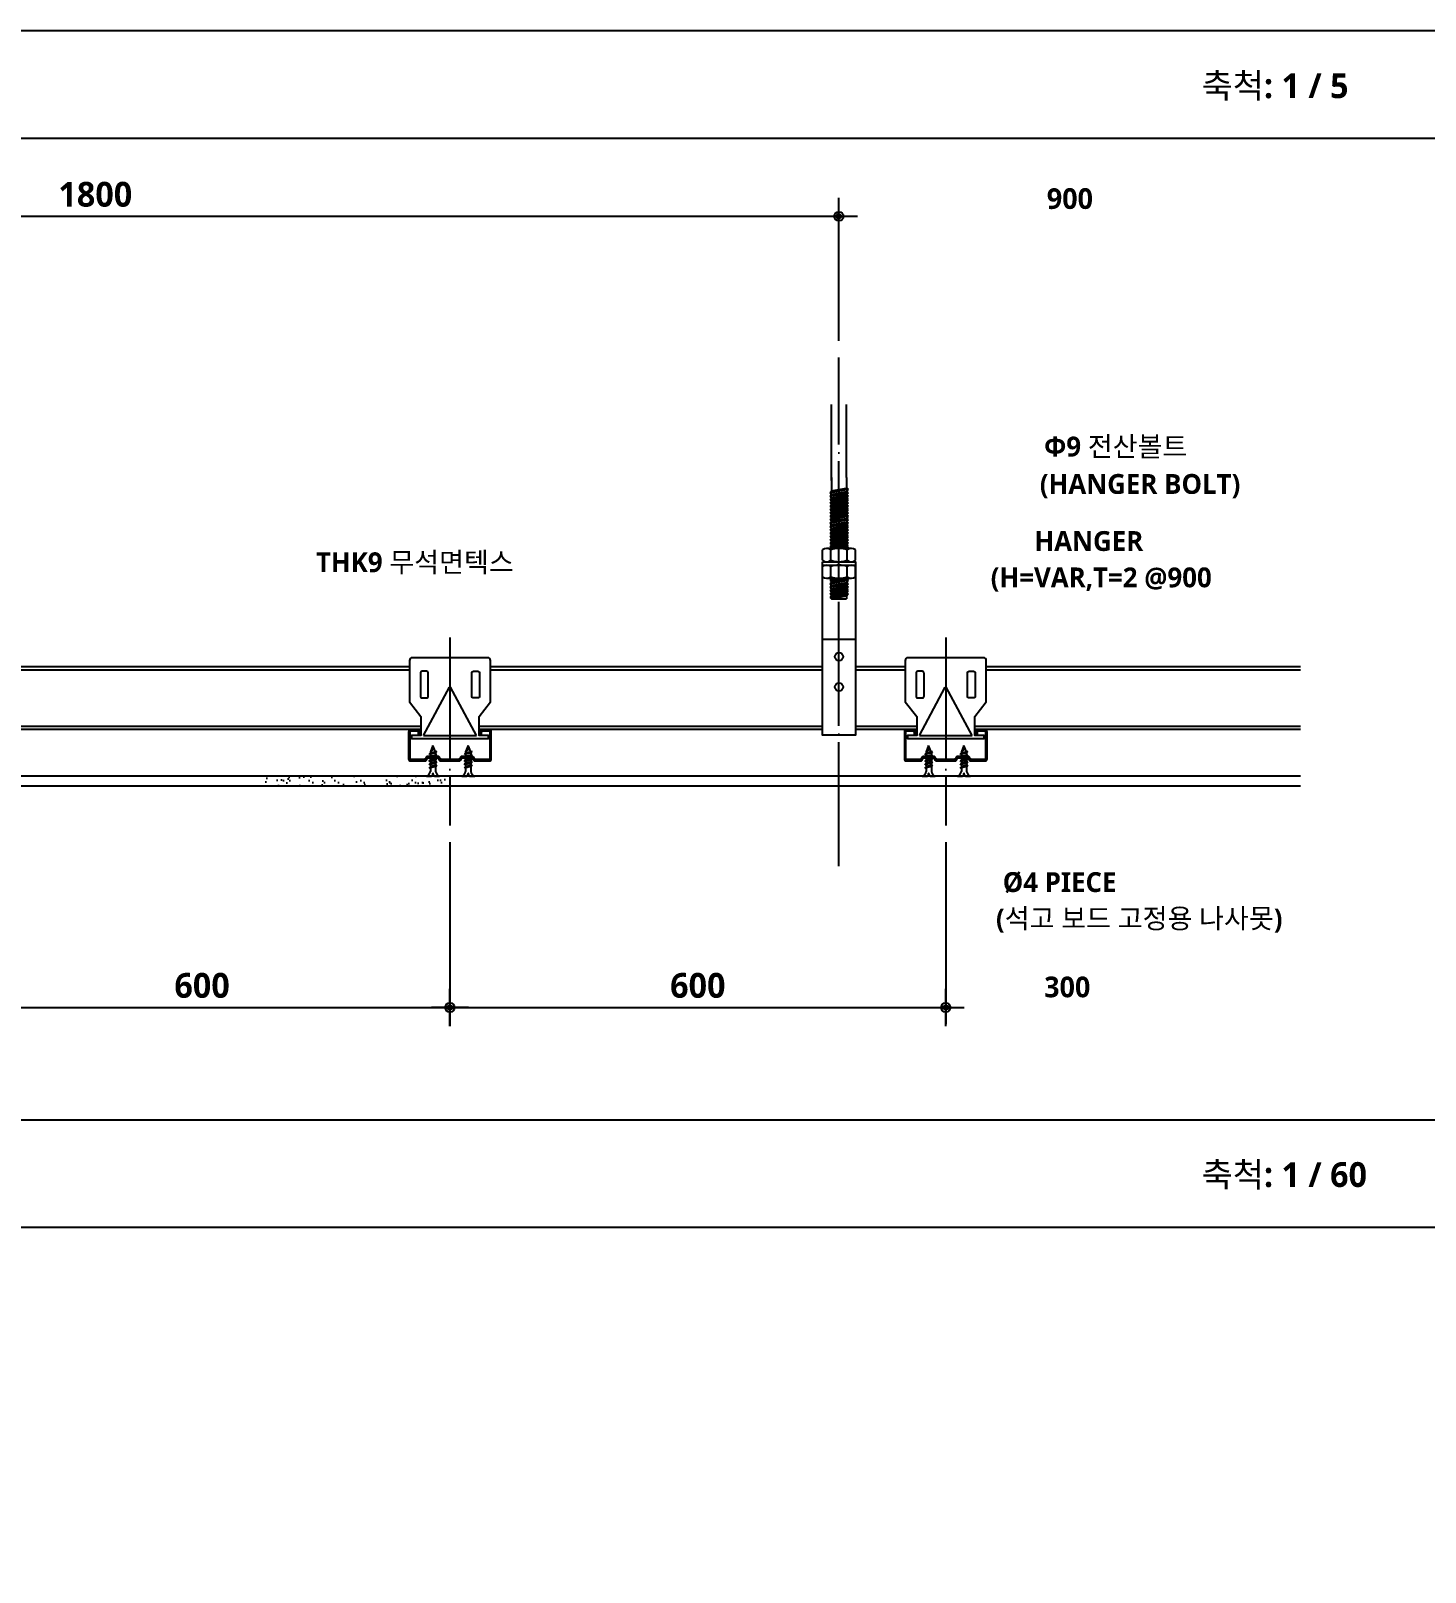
# Model space of a CAD drawing. Header units: millimetres. Extents: x 200 to 163856, y 0 to 163394.
# Drawn here: x 45714 to 47402, y 3875 to 5740 of the extents above; entities that cross this region are included whole.
import ezdxf
from ezdxf.enums import TextEntityAlignment as Align

# ---------------------------------------------------------------- set-up
doc = ezdxf.new("R2010")
doc.units = ezdxf.units.MM
doc.header["$LTSCALE"] = 10
doc.linetypes.add('CEN', pattern=[62, 60, -1, 0, -1])
doc.linetypes.add('DASHDOT2', pattern=[17, 15, -1, 0, -1])
doc.layers.get('DEFPOINTS').update_dxf_attribs({"color": 181})
for name, color, linetype in [('3', 3, 'Continuous'), ('A-ANNO-GRA1', 7, 'Continuous'), ('A-ANNO-TEXT1', 7, 'Continuous'), ('A-ST-AXIS-DIM', 7, 'Continuous'), ('CEN', 1, 'CEN'), ('DIM', 4, 'Continuous'), ('FIN', 6, 'Continuous'), ('HAT', 5, 'Continuous'), ('MT', 10, 'Continuous'), ('WA3', 7, 'Continuous')]:
    doc.layers.add(name, color=color, linetype=linetype)
doc.layers.add('계획선', color=7, linetype='Continuous', lineweight=9)
doc.styles.add('2020음성 1차', font='')
doc.styles.get('2020음성 1차').set_extended_font_data('NanumGothic', bold=True)
doc.dimstyles.new('NDIM10', dxfattribs={"dimscale": 10, "dimtxt": 3, "dimasz": 0.75, "dimexe": 2, "dimexo": 2, "dimgap": 1, "dimtad": 1, "dimdec": 1, "dimdsep": 46, "dimtxsty": '2020음성 1차', "dimblk": 'Z_DOT', "dimcen": 3, "dimdle": 3, "dimclrd": 256, "dimclre": 256, "dimclrt": 3, "dimadec": 0, "dimazin": 0, "dimtfac": 1, "dimtdec": 1, "dimtix": 1, "dimtmove": 2, "dimatfit": 3, "dimfxl": 1, "dimtolj": 1, "dimtzin": 0, "dimlwd": -1, "dimlwe": -1, "dimarcsym": 0})

# ---------------------------------------------------------------- blocks, each defined once
blk = doc.blocks.new('Z_DOT')
at = {"layer": 'DIM', "color": 0}
for p, q in [((0, -3), (0, 3)), ((-3, 0), (3, 0))]:
    blk.add_line(p, q, dxfattribs=at)
for radius in [0.75, 0.375]:
    blk.add_circle((0, 0), radius, dxfattribs=at)
blk = doc.blocks.new('*D6547')
at = {"layer": 'A-ST-AXIS-DIM'}
for p, q in [((46221.6, 4758.1), (46221.6, 4538)), ((46821.6, 4758.1), (46821.6, 4538)), ((46229.1, 4558), (46814.1, 4558))]:
    blk.add_line(p, q, dxfattribs=at)
at = {"layer": 'DEFPOINTS', "color": 0}
for p in [(46221.6, 4778.1), (46821.6, 4778.1), (46821.6, 4558)]:
    blk.add_point(p, dxfattribs=at)
at = {"layer": 'A-ST-AXIS-DIM', "linetype": 'ByBlock', "xscale": 7.5, "yscale": 7.5, "zscale": 7.5, "rotation": 180}
blk.add_blockref('Z_DOT', (46221.6, 4558), dxfattribs=at)
at = {"layer": 'A-ST-AXIS-DIM', "linetype": 'ByBlock', "xscale": 7.5, "yscale": 7.5, "zscale": 7.5}
blk.add_blockref('Z_DOT', (46821.6, 4558), dxfattribs=at)
at = {"layer": 'A-ST-AXIS-DIM', "color": 3, "insert": (46521.6, 4584.6), "char_height": 30, "attachment_point": 5, "style": '2020음성 1차'}
blk.add_mtext('\\A1;600', dxfattribs=at)
blk = doc.blocks.new('*D6548')
at = {"layer": 'A-ST-AXIS-DIM'}
for p, q in [((45621.6, 4758.1), (45621.6, 4538)), ((46221.6, 4758.1), (46221.6, 4538)), ((45629.1, 4558), (46214.1, 4558))]:
    blk.add_line(p, q, dxfattribs=at)
at = {"layer": 'DEFPOINTS', "color": 0}
for p in [(45621.6, 4778.1), (46221.6, 4778.1), (46221.6, 4558)]:
    blk.add_point(p, dxfattribs=at)
at = {"layer": 'A-ST-AXIS-DIM', "linetype": 'ByBlock', "xscale": 7.5, "yscale": 7.5, "zscale": 7.5, "rotation": 180}
blk.add_blockref('Z_DOT', (45621.6, 4558), dxfattribs=at)
at = {"layer": 'A-ST-AXIS-DIM', "linetype": 'ByBlock', "xscale": 7.5, "yscale": 7.5, "zscale": 7.5}
blk.add_blockref('Z_DOT', (46221.6, 4558), dxfattribs=at)
at = {"layer": 'A-ST-AXIS-DIM', "color": 3, "insert": (45921.6, 4584.6), "char_height": 30, "attachment_point": 5, "style": '2020음성 1차'}
blk.add_mtext('\\A1;600', dxfattribs=at)
blk = doc.blocks.new('*D6551')
at = {"layer": 'A-ST-AXIS-DIM'}
for p, q in [((44892.4, 5364.7), (44892.4, 5535.5)), ((46692.4, 5364.7), (46692.4, 5535.5)), ((44899.9, 5515.5), (46684.9, 5515.5))]:
    blk.add_line(p, q, dxfattribs=at)
at = {"layer": 'DEFPOINTS', "color": 0}
for p in [(46692.4, 5515.5), (44892.4, 5344.7), (46692.4, 5344.7)]:
    blk.add_point(p, dxfattribs=at)
at = {"layer": 'A-ST-AXIS-DIM', "linetype": 'ByBlock', "xscale": 7.5, "yscale": 7.5, "zscale": 7.5, "rotation": 180}
blk.add_blockref('Z_DOT', (44892.4, 5515.5), dxfattribs=at)
at = {"layer": 'A-ST-AXIS-DIM', "linetype": 'ByBlock', "xscale": 7.5, "yscale": 7.5, "zscale": 7.5}
blk.add_blockref('Z_DOT', (46692.4, 5515.5), dxfattribs=at)
at = {"layer": 'A-ST-AXIS-DIM', "color": 3, "insert": (45792.4, 5542), "char_height": 30, "attachment_point": 5, "style": '2020음성 1차'}
blk.add_mtext('\\A1;1800', dxfattribs=at)

msp = doc.modelspace()

# ---------------------------------------------------------------- hatches: boundary and pattern name
at = {"layer": 'HAT'}
h = msp.add_hatch(dxfattribs=at)
h.set_pattern_fill('AR-SAND', color=256, scale=10, style=0)
h.set_pattern_definition([(37.5, (42151.723, 440.93), (-0.629934, 19.268238), [0, -15.2, 0, -17, 0, -16.25]), (7.5, (42151.723, 440.93), (17.69777, 28.22146), [0, -8.2, 0, -13.7, 0, -5.25]), (327.5, (42139.423, 440.93), (31.14142, 0.05659), [0, -5, 0, -18, 0, -23.5]), (317.5, (42139.423, 440.93), (30.06127, 8.77676), [0, -2.5, 0, -11.8, 0, -13.5])])
edge = h.paths.add_edge_path()
edge.add_line((46221.62869, 4838.44157), (46207.91598, 4838.44157))
edge.add_arc((46211.04418, 4844.48407), 6.80422, 242.62936892, 251.65900049)
edge.add_line((46208.90308, 4838.0255), (46203.68197, 4838.0255))
edge.add_arc((46203.58299, 4840.31678), 2.29342, 248.72725964, 272.4735229, ccw=False)
edge.add_arc((46201.07395, 4828.38283), 9.93929, 80.28655278, 99.71344722)
edge.add_arc((46198.56492, 4840.31678), 2.29342, 267.5264771, 291.27274036, ccw=False)
edge.add_line((46198.46594, 4838.0255), (46193.24482, 4838.0255))
edge.add_arc((46191.10373, 4844.48407), 6.80422, 288.34099951, 297.37063109)
edge.add_line((46194.23193, 4838.44157), (45994.32066, 4838.44157))
edge.add_line((45994.32066, 4838.44157), (45994.32066, 4826.44157))
edge.add_line((45994.32066, 4826.44157), (46221.62869, 4826.44157))
edge.add_line((46221.62869, 4826.44157), (46221.62869, 4838.44157))

# ---------------------------------------------------------------- linework, layer by layer
at = {"layer": '3'}
for p, q in [((44254.30037, 4838.44157), (47251.14144, 4838.44157)), ((46221.62869, 4838.44157), (46221.62869, 4820.44157)), ((46821.62869, 4838.44157), (46821.62869, 4826.44157))]:
    msp.add_line(p, q, dxfattribs=at)
for points in [[(46221.62869, 4838.44157), (46221.62869, 4814.44157)], [(46821.62869, 4838.44157), (46821.62869, 4826.44157)]]:
    msp.add_lwpolyline(points, dxfattribs=at)
at = {"layer": 'A-ANNO-GRA1'}
for p, q in [((42200, 5610), (49294.9654, 5610)), ((42200, 4422.25791), (49294.9654, 4422.25791)), ((42200, 4292.25791), (49294.9654, 4292.25791))]:
    msp.add_line(p, q, dxfattribs=at)
at = {"layer": 'A-ST-AXIS-DIM'}
for points in [[(46712.2237, 5237.75128, 0, 10, 0), (46742.2237, 5237.75128, 0, 0, 0), (46919.64189, 5237.75128, 0, 0, 0)], [(46712.9439, 5004.50147, 0, 10, 0), (46736.15604, 5023.50664, 0, 0, 0), (46856.26411, 5121.84628, 0, 0, 0), (46906.26411, 5121.84628, 0, 0, 0)], [(46001.19006, 4832.8407, 0, 10, 0), (46001.19006, 4862.8407, 0, 0, 0), (46001.19006, 5102.21511, 0, 0, 0), (46051.19006, 5102.21511, 0, 0, 0)], [(46843.82606, 4835.03027, 0, 10, 0), (46843.82606, 4805.03027, 0, 0, 0), (46843.82606, 4710.23061, 0, 0, 0), (46893.82606, 4710.23061, 0, 0, 0)]]:
    msp.add_lwpolyline(points, format="xyseb", dxfattribs=at)
at = {"layer": 'CEN', "linetype": 'DASHDOT2'}
for p, q in [((46692.39844, 4728.93297), (46692.39844, 5344.67907)), ((46221.62869, 5005.94116), (46221.62869, 4778.10228)), ((46821.62869, 5005.94116), (46821.62869, 4778.10228))]:
    msp.add_line(p, q, dxfattribs=at)
at = {"layer": 'DEFPOINTS'}
msp.add_lwpolyline([(42200, 200), (49294.9654, 200), (49294.9654, 5740), (42200, 5740)], close=True, dxfattribs=at)
at = {"layer": 'FIN'}
for p, q in [((44254.30037, 4838.44157), (47251.14144, 4838.44157)), ((44254.30037, 4826.44157), (47251.14144, 4826.44157))]:
    msp.add_line(p, q, dxfattribs=at)
for points in [[(46221.62869, 4838.44157), (46221.62869, 4826.44157)], [(46821.62869, 4838.44157), (46821.62869, 4826.44157)]]:
    msp.add_lwpolyline(points, dxfattribs=at)
at = {"layer": 'MT'}
for p, q in [((46683.39844, 5195.6443), (46683.39844, 5287.63165)), ((46701.39844, 5199.24268), (46701.39844, 5287.63165)), ((46683.39844, 5199.24268), (46683.39844, 5183.11224)), ((46683.39844, 5183.11224), (46701.39844, 5186.71063)), ((46701.39844, 5199.24268), (46701.39844, 5186.71063)), ((46701.39844, 5186.71063), (46703.7517, 5185.14149)), ((46681.82931, 5180.75899), (46703.7517, 5185.14149)), ((46681.82931, 5180.75899), (46683.39844, 5183.11224)), ((46681.82931, 5176.67979), (46703.7517, 5181.06229)), ((46681.82931, 5180.75899), (46683.39844, 5179.0331)), ((46681.82931, 5176.67979), (46683.39844, 5179.03304)), ((46681.82931, 5172.60059), (46703.7517, 5176.98309)), ((46681.82931, 5176.67979), (46683.39844, 5174.9539)), ((46681.82931, 5172.60059), (46683.39844, 5174.95384)), ((46681.82931, 5168.52139), (46703.7517, 5172.90389)), ((46681.82931, 5172.60059), (46683.39844, 5170.8747)), ((46681.82931, 5168.52139), (46683.39844, 5170.87464)), ((46681.82931, 5164.44219), (46703.7517, 5168.82469)), ((46681.82931, 5168.52139), (46683.39844, 5166.7955)), ((46683.39844, 5179.0331), (46701.39844, 5182.63148)), ((46683.39844, 5179.03304), (46701.39844, 5182.63143)), ((46683.39844, 5174.9539), (46701.39844, 5178.55228)), ((46683.39844, 5174.95384), (46701.39844, 5178.55223)), ((46683.39844, 5170.8747), (46701.39844, 5174.47308)), ((46683.39844, 5170.87464), (46701.39844, 5174.47303)), ((46683.39844, 5166.7955), (46701.39844, 5170.39388)), ((46683.39844, 5166.79544), (46701.39844, 5170.39383)), ((46701.39844, 5182.63148), (46703.7517, 5185.14149)), ((46701.39844, 5182.63143), (46703.7517, 5181.06229)), ((46701.39844, 5178.55228), (46703.7517, 5181.06229)), ((46701.39844, 5178.55223), (46703.7517, 5176.98309)), ((46701.39844, 5174.47308), (46703.7517, 5176.98309)), ((46701.39844, 5174.47303), (46703.7517, 5172.90389)), ((46701.39844, 5170.39388), (46703.7517, 5172.90389)), ((46701.39844, 5170.39383), (46703.7517, 5168.82469)), ((46701.39844, 5166.31468), (46703.7517, 5168.82469)), ((46681.82931, 5164.44219), (46683.39844, 5166.79544)), ((46681.82931, 5160.36299), (46703.7517, 5164.74549)), ((46681.82931, 5164.44219), (46683.39844, 5162.7163)), ((46681.82931, 5160.36299), (46683.39844, 5162.71624)), ((46681.82931, 5156.28379), (46703.7517, 5160.66629)), ((46681.82931, 5160.36299), (46683.39844, 5158.6371)), ((46681.82931, 5156.28379), (46683.39844, 5158.63704)), ((46681.82931, 5152.20459), (46703.7517, 5156.58709)), ((46681.82931, 5156.28379), (46683.39844, 5154.5579)), ((46681.82931, 5152.20459), (46683.39844, 5154.55784)), ((46681.82931, 5148.12539), (46703.7517, 5152.50789)), ((46681.82931, 5152.20459), (46683.39844, 5150.4787)), ((46681.82931, 5148.12539), (46683.39844, 5150.47864)), ((46681.82931, 5144.04619), (46703.7517, 5148.42869)), ((46683.39844, 5162.7163), (46701.39844, 5166.31468)), ((46683.39844, 5162.71624), (46701.39844, 5166.31463)), ((46683.39844, 5158.6371), (46701.39844, 5162.23548)), ((46683.39844, 5158.63704), (46701.39844, 5162.23543)), ((46683.39844, 5154.5579), (46701.39844, 5158.15628)), ((46683.39844, 5154.55784), (46701.39844, 5158.15623)), ((46683.39844, 5150.4787), (46701.39844, 5154.07708)), ((46683.39844, 5150.47864), (46701.39844, 5154.07703)), ((46683.39844, 5146.3995), (46701.39844, 5149.99788)), ((46683.39844, 5146.39944), (46701.39844, 5149.99783)), ((46701.39844, 5166.31463), (46703.7517, 5164.74549)), ((46701.39844, 5162.23548), (46703.7517, 5164.74549)), ((46701.39844, 5162.23543), (46703.7517, 5160.66629)), ((46701.39844, 5158.15628), (46703.7517, 5160.66629)), ((46701.39844, 5158.15623), (46703.7517, 5156.58709)), ((46701.39844, 5154.07708), (46703.7517, 5156.58709)), ((46701.39844, 5154.07703), (46703.7517, 5152.50789)), ((46701.39844, 5149.99788), (46703.7517, 5152.50789)), ((46701.39844, 5149.99783), (46703.7517, 5148.42869)), ((46701.39844, 5145.91868), (46703.7517, 5148.42869)), ((46681.82931, 5148.12539), (46683.39844, 5146.3995)), ((46681.82931, 5144.04619), (46683.39844, 5146.39944)), ((46681.82931, 5139.96699), (46703.7517, 5144.34949)), ((46681.82931, 5144.04619), (46683.39844, 5142.3203)), ((46681.82931, 5139.96699), (46683.39844, 5142.32024)), ((46681.82931, 5135.88779), (46703.7517, 5140.27029)), ((46681.82931, 5139.96699), (46683.39844, 5138.2411)), ((46681.82931, 5135.88779), (46683.39844, 5138.24104)), ((46681.82931, 5131.80859), (46703.7517, 5136.19109)), ((46681.82931, 5135.88779), (46683.39844, 5134.1619)), ((46681.82931, 5131.80859), (46683.39844, 5134.16184)), ((46681.82931, 5127.72939), (46703.7517, 5132.11189)), ((46681.82931, 5131.80859), (46683.39844, 5130.0827)), ((46681.82931, 5127.72939), (46683.39844, 5130.08264)), ((46683.39844, 5142.3203), (46701.39844, 5145.91868)), ((46683.39844, 5142.32024), (46701.39844, 5145.91863)), ((46683.39844, 5138.2411), (46701.39844, 5141.83948)), ((46683.39844, 5138.24104), (46701.39844, 5141.83943)), ((46683.39844, 5134.1619), (46701.39844, 5137.76028)), ((46683.39844, 5134.16184), (46701.39844, 5137.76023)), ((46683.39844, 5130.0827), (46701.39844, 5133.68108)), ((46683.39844, 5130.08264), (46701.39844, 5133.68103)), ((46701.39844, 5145.91863), (46703.7517, 5144.34949)), ((46701.39844, 5141.83948), (46703.7517, 5144.34949)), ((46701.39844, 5141.83943), (46703.7517, 5140.27029)), ((46701.39844, 5137.76028), (46703.7517, 5140.27029)), ((46701.39844, 5137.76023), (46703.7517, 5136.19109)), ((46701.39844, 5133.68108), (46703.7517, 5136.19109)), ((46701.39844, 5133.68103), (46703.7517, 5132.11189)), ((46701.39844, 5129.60188), (46703.7517, 5132.11189)), ((46672.39844, 5099.25014), (46672.39844, 5111.77943)), ((46707.39844, 5113.49525), (46677.39844, 5113.49525)), ((46681.82931, 5123.65019), (46703.7517, 5128.03269)), ((46681.82931, 5127.72939), (46683.39844, 5126.0035)), ((46681.82931, 5123.65019), (46683.39844, 5126.00344)), ((46681.82931, 5119.57099), (46703.7517, 5123.95349)), ((46681.82931, 5123.65019), (46683.39844, 5121.9243)), ((46681.82931, 5119.57099), (46683.39844, 5121.92424)), ((46681.82931, 5115.49179), (46703.7517, 5119.87429)), ((46681.82931, 5119.57099), (46683.39844, 5117.8451)), ((46681.82931, 5115.49179), (46683.39844, 5117.84504)), ((46681.82931, 5115.49179), (46683.39844, 5113.7659)), ((46682.39844, 5099.21058), (46682.39844, 5111.77943)), ((46683.39844, 5126.0035), (46701.39844, 5129.60188)), ((46683.39844, 5126.00344), (46701.39844, 5129.60183)), ((46683.39844, 5121.9243), (46701.39844, 5125.52268)), ((46683.39844, 5121.92424), (46701.39844, 5125.52263)), ((46683.39844, 5117.8451), (46701.39844, 5121.44348)), ((46683.39844, 5117.84504), (46701.39844, 5121.44343)), ((46683.39844, 5113.7659), (46701.39844, 5117.36428)), ((46683.39844, 5113.76584), (46701.39844, 5117.36423)), ((46692.24732, 5113.49525), (46703.7517, 5115.79509)), ((46701.39844, 5129.60183), (46703.7517, 5128.03269)), ((46701.39844, 5125.52268), (46703.7517, 5128.03269)), ((46701.39844, 5125.52263), (46703.7517, 5123.95349)), ((46701.39844, 5121.44348), (46703.7517, 5123.95349)), ((46701.39844, 5121.44343), (46703.7517, 5119.87429)), ((46701.39844, 5117.36428), (46703.7517, 5119.87429)), ((46701.39844, 5117.36423), (46703.7517, 5115.79509)), ((46701.59548, 5113.49525), (46703.7517, 5115.79509)), ((46702.39844, 5099.21058), (46702.39844, 5111.77943)), ((46712.39844, 5099.25014), (46712.39844, 5111.77943)), ((46672.39844, 5079.25014), (46672.39844, 5091.77943)), ((46677.39844, 5077.49525), (46682.39844, 5077.49525)), ((46681.82931, 5074.69979), (46695.81292, 5077.49525)), ((46681.82931, 5074.69979), (46683.39844, 5077.05304)), ((46681.82931, 5070.62059), (46703.7517, 5075.00309)), ((46681.82931, 5074.69979), (46683.39844, 5072.9739)), ((46682.39844, 5079.21058), (46682.39844, 5091.77943)), ((46682.39844, 5077.49525), (46702.39844, 5077.49525)), ((46682.99644, 5077.49525), (46683.39844, 5077.0531)), ((46683.35648, 5077.49525), (46683.39844, 5077.4491)), ((46683.35648, 5077.49525), (46683.39844, 5077.4491)), ((46683.39844, 5077.44904), (46683.62958, 5077.49525)), ((46683.39844, 5077.44904), (46683.62958, 5077.49525)), ((46683.39844, 5077.05304), (46685.61047, 5077.49525)), ((46683.39844, 5077.0531), (46685.6102, 5077.49525)), ((46683.39844, 5072.9739), (46701.39844, 5076.57228)), ((46683.39844, 5072.97384), (46701.39844, 5076.57223)), ((46701.39844, 5076.57228), (46702.26377, 5077.49525)), ((46701.39844, 5076.57223), (46703.7517, 5075.00309)), ((46701.39844, 5072.49308), (46703.7517, 5075.00309)), ((46702.39844, 5079.21058), (46702.39844, 5091.77943)), ((46702.39844, 5077.49525), (46707.39844, 5077.49525)), ((46712.39844, 5079.25014), (46712.39844, 5091.77943)), ((46681.82931, 5070.62059), (46683.39844, 5072.97384)), ((46681.82931, 5066.54139), (46703.7517, 5070.92389)), ((46681.82931, 5070.62059), (46683.39844, 5068.8947)), ((46681.82931, 5066.54139), (46683.39844, 5068.89464)), ((46681.82931, 5062.46219), (46703.7517, 5066.84469)), ((46681.82931, 5066.54139), (46683.39844, 5064.8155)), ((46681.82931, 5062.46219), (46683.39844, 5064.81544)), ((46681.82931, 5058.38299), (46703.7517, 5062.76549)), ((46681.82931, 5062.46219), (46683.39844, 5060.7363)), ((46681.82931, 5058.38299), (46683.39844, 5060.73624)), ((46681.82931, 5054.30379), (46703.7517, 5058.68629)), ((46681.82931, 5058.38299), (46683.39844, 5056.6571)), ((46681.82931, 5054.30379), (46683.39844, 5056.65704)), ((46683.39844, 5068.8947), (46701.39844, 5072.49308)), ((46683.39844, 5068.89464), (46701.39844, 5072.49303)), ((46683.39844, 5064.8155), (46701.39844, 5068.41388)), ((46683.39844, 5064.81544), (46701.39844, 5068.41383)), ((46683.39844, 5060.7363), (46701.39844, 5064.33468)), ((46683.39844, 5060.73624), (46701.39844, 5064.33463)), ((46683.39844, 5056.6571), (46701.39844, 5060.25548)), ((46683.39844, 5056.65704), (46701.39844, 5060.25543)), ((46683.39844, 5052.5779), (46701.39844, 5056.17628)), ((46683.39844, 5052.57784), (46701.39844, 5056.17623)), ((46701.39844, 5072.49303), (46703.7517, 5070.92389)), ((46701.39844, 5068.41388), (46703.7517, 5070.92389)), ((46701.39844, 5068.41383), (46703.7517, 5066.84469)), ((46701.39844, 5064.33468), (46703.7517, 5066.84469)), ((46701.39844, 5064.33463), (46703.7517, 5062.76549)), ((46701.39844, 5060.25548), (46703.7517, 5062.76549)), ((46701.39844, 5060.25543), (46703.7517, 5058.68629)), ((46701.39844, 5056.17628), (46703.7517, 5058.68629)), ((46701.39844, 5056.17623), (46701.39844, 5052.57784)), ((46681.82931, 5054.30379), (46683.39844, 5052.5779)), ((46683.39844, 5052.57784), (46701.39844, 5052.57784)), ((46200.8579, 4875.09094), (46197.87395, 4867.28805)), ((46197.87395, 4867.28805), (46201.05705, 4869.81645)), ((46201.05705, 4869.81645), (46200.8579, 4875.09094)), ((46204.10585, 4867.57044), (46200.8579, 4875.09094)), ((46243.54159, 4875.09094), (46240.55764, 4867.28805)), ((46240.55764, 4867.28805), (46243.74074, 4869.81645)), ((46246.78954, 4867.57044), (46243.54159, 4875.09094)), ((46243.74074, 4869.81645), (46243.54159, 4875.09094)), ((46800.8579, 4875.09094), (46797.87395, 4867.28805)), ((46797.87395, 4867.28805), (46801.05705, 4869.81645)), ((46804.10585, 4867.57044), (46800.8579, 4875.09094)), ((46801.05705, 4869.81645), (46800.8579, 4875.09094)), ((46843.54159, 4875.09094), (46840.55764, 4867.28805)), ((46840.55764, 4867.28805), (46843.74074, 4869.81645)), ((46843.74074, 4869.81645), (46843.54159, 4875.09094)), ((46846.78954, 4867.57044), (46843.54159, 4875.09094)), ((46204.27395, 4866.10011), (46196.43923, 4864.01757)), ((46196.43923, 4864.01757), (46197.83216, 4865.88265)), ((46204.2844, 4861.99346), (46196.44968, 4859.91092)), ((46196.44968, 4859.91092), (46197.84261, 4861.776)), ((46204.29485, 4857.8868), (46196.46013, 4855.80427)), ((46196.46013, 4855.80427), (46197.85306, 4857.66935)), ((46204.3053, 4853.78015), (46196.47057, 4851.69761)), ((46196.47057, 4851.69761), (46197.86351, 4853.56269)), ((46205.66689, 4867.96519), (46197.83216, 4865.88265)), ((46205.67733, 4863.85854), (46197.84261, 4861.776)), ((46205.68778, 4859.75189), (46197.85306, 4857.66935)), ((46205.69823, 4855.64523), (46197.86351, 4853.56269)), ((46197.87395, 4867.28805), (46197.87395, 4865.89376)), ((46197.87395, 4864.39894), (46197.87395, 4861.78433)), ((46197.87395, 4860.28951), (46197.87395, 4857.6749)), ((46197.87395, 4856.18007), (46197.87395, 4853.56547)), ((46197.87395, 4852.07064), (46197.87395, 4849.45604)), ((46205.70868, 4851.53858), (46197.87395, 4849.45604)), ((46204.27395, 4866.10011), (46205.66689, 4867.96519)), ((46204.27395, 4866.10011), (46204.27395, 4863.48551)), ((46204.27395, 4861.99068), (46204.27395, 4859.37608)), ((46204.27395, 4857.88125), (46204.27395, 4855.26665)), ((46204.27395, 4853.77182), (46204.27395, 4851.15722)), ((46204.2844, 4861.99346), (46205.67733, 4863.85854)), ((46204.29485, 4857.8868), (46205.68778, 4859.75189)), ((46204.3053, 4853.78015), (46205.69823, 4855.64523)), ((46204.31574, 4849.6735), (46205.70868, 4851.53858)), ((46246.95764, 4866.10011), (46239.12292, 4864.01757)), ((46239.12292, 4864.01757), (46240.51585, 4865.88265)), ((46246.96809, 4861.99346), (46239.13337, 4859.91092)), ((46239.13337, 4859.91092), (46240.5263, 4861.776)), ((46246.97854, 4857.8868), (46239.14382, 4855.80427)), ((46239.14382, 4855.80427), (46240.53675, 4857.66935)), ((46246.98899, 4853.78015), (46239.15426, 4851.69761)), ((46239.15426, 4851.69761), (46240.5472, 4853.56269)), ((46248.35058, 4867.96519), (46240.51585, 4865.88265)), ((46248.36102, 4863.85854), (46240.5263, 4861.776)), ((46248.37147, 4859.75189), (46240.53675, 4857.66935)), ((46248.38192, 4855.64523), (46240.5472, 4853.56269)), ((46240.55764, 4867.28805), (46240.55764, 4865.89376)), ((46240.55764, 4864.39894), (46240.55764, 4861.78433)), ((46240.55764, 4860.28951), (46240.55764, 4857.6749)), ((46240.55764, 4856.18007), (46240.55764, 4853.56547)), ((46240.55764, 4852.07064), (46240.55764, 4849.45604)), ((46248.39237, 4851.53858), (46240.55764, 4849.45604)), ((46246.95764, 4866.10011), (46248.35058, 4867.96519)), ((46246.95764, 4866.10011), (46246.95764, 4863.48551)), ((46246.95764, 4861.99068), (46246.95764, 4859.37608)), ((46246.95764, 4857.88125), (46246.95764, 4855.26665)), ((46246.95764, 4853.77182), (46246.95764, 4851.15722)), ((46246.96809, 4861.99346), (46248.36102, 4863.85854)), ((46246.97854, 4857.8868), (46248.37147, 4859.75189)), ((46246.98899, 4853.78015), (46248.38192, 4855.64523)), ((46246.99943, 4849.6735), (46248.39237, 4851.53858)), ((46804.27395, 4866.10011), (46796.43923, 4864.01757)), ((46796.43923, 4864.01757), (46797.83216, 4865.88265)), ((46804.2844, 4861.99346), (46796.44968, 4859.91092)), ((46796.44968, 4859.91092), (46797.84261, 4861.776)), ((46804.29485, 4857.8868), (46796.46013, 4855.80427)), ((46796.46013, 4855.80427), (46797.85306, 4857.66935)), ((46804.3053, 4853.78015), (46796.47057, 4851.69761)), ((46796.47057, 4851.69761), (46797.86351, 4853.56269)), ((46805.66689, 4867.96519), (46797.83216, 4865.88265)), ((46805.67733, 4863.85854), (46797.84261, 4861.776)), ((46805.68778, 4859.75189), (46797.85306, 4857.66935)), ((46805.69823, 4855.64523), (46797.86351, 4853.56269)), ((46797.87395, 4867.28805), (46797.87395, 4865.89376)), ((46797.87395, 4864.39894), (46797.87395, 4861.78433)), ((46797.87395, 4860.28951), (46797.87395, 4857.6749)), ((46797.87395, 4856.18007), (46797.87395, 4853.56547)), ((46797.87395, 4852.07064), (46797.87395, 4849.45604)), ((46805.70868, 4851.53858), (46797.87395, 4849.45604)), ((46804.27395, 4866.10011), (46805.66689, 4867.96519)), ((46804.27395, 4866.10011), (46804.27395, 4863.48551)), ((46804.27395, 4861.99068), (46804.27395, 4859.37608)), ((46804.27395, 4857.88125), (46804.27395, 4855.26665)), ((46804.27395, 4853.77182), (46804.27395, 4851.15722)), ((46804.2844, 4861.99346), (46805.67733, 4863.85854)), ((46804.29485, 4857.8868), (46805.68778, 4859.75189)), ((46804.3053, 4853.78015), (46805.69823, 4855.64523)), ((46804.31574, 4849.6735), (46805.70868, 4851.53858)), ((46846.95764, 4866.10011), (46839.12292, 4864.01757)), ((46839.12292, 4864.01757), (46840.51585, 4865.88265)), ((46846.96809, 4861.99346), (46839.13337, 4859.91092)), ((46839.13337, 4859.91092), (46840.5263, 4861.776)), ((46846.97854, 4857.8868), (46839.14382, 4855.80427)), ((46839.14382, 4855.80427), (46840.53675, 4857.66935)), ((46846.98899, 4853.78015), (46839.15426, 4851.69761)), ((46839.15426, 4851.69761), (46840.5472, 4853.56269)), ((46848.35058, 4867.96519), (46840.51585, 4865.88265)), ((46848.36102, 4863.85854), (46840.5263, 4861.776)), ((46848.37147, 4859.75189), (46840.53675, 4857.66935)), ((46848.38192, 4855.64523), (46840.5472, 4853.56269)), ((46840.55764, 4867.28805), (46840.55764, 4865.89376)), ((46840.55764, 4864.39894), (46840.55764, 4861.78433)), ((46840.55764, 4860.28951), (46840.55764, 4857.6749)), ((46840.55764, 4856.18007), (46840.55764, 4853.56547)), ((46840.55764, 4852.07064), (46840.55764, 4849.45604)), ((46848.39237, 4851.53858), (46840.55764, 4849.45604)), ((46846.95764, 4866.10011), (46848.35058, 4867.96519)), ((46846.95764, 4866.10011), (46846.95764, 4863.48551)), ((46846.95764, 4861.99068), (46846.95764, 4859.37608)), ((46846.95764, 4857.88125), (46846.95764, 4855.26665)), ((46846.95764, 4853.77182), (46846.95764, 4851.15722)), ((46846.96809, 4861.99346), (46848.36102, 4863.85854)), ((46846.97854, 4857.8868), (46848.37147, 4859.75189)), ((46846.98899, 4853.78015), (46848.38192, 4855.64523)), ((46846.99943, 4849.6735), (46848.39237, 4851.53858)), ((46193.24482, 4838.0255), (46198.6639, 4838.0255)), ((46204.31574, 4849.6735), (46196.48102, 4847.59096)), ((46196.48102, 4847.59096), (46197.87395, 4849.45604)), ((46197.87395, 4847.96121), (46197.87395, 4843.80475)), ((46200.85804, 4840.35336), (46200.85804, 4841.18317)), ((46201.12986, 4841.34317), (46201.01804, 4841.34317)), ((46201.28986, 4840.35336), (46201.28986, 4841.18317)), ((46203.48401, 4838.0255), (46208.90308, 4838.0255)), ((46204.27395, 4849.66239), (46204.27395, 4843.80475)), ((46235.92851, 4838.0255), (46241.34759, 4838.0255)), ((46246.99943, 4849.6735), (46239.16471, 4847.59096)), ((46239.16471, 4847.59096), (46240.55764, 4849.45604)), ((46240.55764, 4847.96121), (46240.55764, 4843.80475)), ((46243.54173, 4840.35336), (46243.54173, 4841.18317)), ((46243.81355, 4841.34317), (46243.70173, 4841.34317)), ((46243.97355, 4840.35336), (46243.97355, 4841.18317)), ((46246.1677, 4838.0255), (46251.58677, 4838.0255)), ((46246.95764, 4849.66239), (46246.95764, 4843.80475)), ((46793.24482, 4838.0255), (46798.6639, 4838.0255)), ((46804.31574, 4849.6735), (46796.48102, 4847.59096)), ((46796.48102, 4847.59096), (46797.87395, 4849.45604)), ((46797.87395, 4847.96121), (46797.87395, 4843.80475)), ((46800.85804, 4840.35336), (46800.85804, 4841.18317)), ((46801.12986, 4841.34317), (46801.01804, 4841.34317)), ((46801.28986, 4840.35336), (46801.28986, 4841.18317)), ((46803.48401, 4838.0255), (46808.90308, 4838.0255)), ((46804.27395, 4849.66239), (46804.27395, 4843.80475)), ((46835.92851, 4838.0255), (46841.34759, 4838.0255)), ((46846.99943, 4849.6735), (46839.16471, 4847.59096)), ((46839.16471, 4847.59096), (46840.55764, 4849.45604)), ((46840.55764, 4847.96121), (46840.55764, 4843.80475)), ((46843.54173, 4840.35336), (46843.54173, 4841.18317)), ((46843.81355, 4841.34317), (46843.70173, 4841.34317)), ((46843.97355, 4840.35336), (46843.97355, 4841.18317)), ((46846.1677, 4838.0255), (46851.58677, 4838.0255)), ((46846.95764, 4849.66239), (46846.95764, 4843.80475))]:
    msp.add_line(p, q, dxfattribs=at)
for centre, radius, start, end in [((46677.39844, 5105.3517), 8.1434, 52.12111501, 127.87888607), ((46692.39844, 5083.49525), 29.99999, 70.52877198, 109.47122599), ((46707.39844, 5105.3517), 8.1434, 52.12111501, 127.87888607), ((46677.39844, 5105.49525), 8, 231.31781508, 308.68218595), ((46677.39844, 5085.3517), 8.1434, 52.12111501, 127.87888607), ((46692.39844, 5127.49525), 30, 250.52878097, 289.47122096), ((46692.39844, 5063.49525), 29.99999, 70.52877198, 109.47122599), ((46707.39844, 5105.49525), 8, 231.31781508, 308.68218595), ((46707.39844, 5085.3517), 8.1434, 52.12111501, 127.87888607), ((46677.39844, 5085.49525), 8, 231.31781508, 308.68218595), ((46692.39844, 5107.49525), 30, 250.52878097, 289.47122096), ((46707.39844, 5085.49525), 8, 231.31781508, 308.68218595), ((46191.10373, 4844.48407), 6.80422, 288.34099953, 354.27016076), ((46198.56492, 4840.31678), 2.29342, 267.5264771, 0.9138356), ((46201.07395, 4828.38283), 9.93929, 80.28655274, 99.71344726), ((46201.01804, 4841.18317), 0.16, 90, 180), ((46201.12986, 4841.18317), 0.16, 0, 90), ((46203.58299, 4840.31678), 2.29342, 179.0861644, 272.4735229), ((46211.04418, 4844.48407), 6.80422, 185.72983924, 251.65900047), ((46233.78742, 4844.48407), 6.80422, 288.34099953, 354.27016076), ((46241.24861, 4840.31678), 2.29342, 267.5264771, 0.9138356), ((46243.75764, 4828.38283), 9.93929, 80.28655274, 99.71344726), ((46243.70173, 4841.18317), 0.16, 90, 180), ((46243.81355, 4841.18317), 0.16, 0, 90), ((46246.26668, 4840.31678), 2.29342, 179.0861644, 272.4735229), ((46253.72787, 4844.48407), 6.80422, 185.72983924, 251.65900047), ((46791.10373, 4844.48407), 6.80422, 288.34099953, 354.27016076), ((46798.56492, 4840.31678), 2.29342, 267.5264771, 0.9138356), ((46801.07395, 4828.38283), 9.93929, 80.28655274, 99.71344726), ((46801.01804, 4841.18317), 0.16, 90, 180), ((46801.12986, 4841.18317), 0.16, 0, 90), ((46803.58299, 4840.31678), 2.29342, 179.0861644, 272.4735229), ((46811.04418, 4844.48407), 6.80422, 185.72983924, 251.65900047), ((46833.78742, 4844.48407), 6.80422, 288.34099953, 354.27016076), ((46841.24861, 4840.31678), 2.29342, 267.5264771, 0.9138356), ((46843.75764, 4828.38283), 9.93929, 80.28655274, 99.71344726), ((46843.70173, 4841.18317), 0.16, 90, 180), ((46843.81355, 4841.18317), 0.16, 0, 90), ((46846.26668, 4840.31678), 2.29342, 179.0861644, 272.4735229), ((46853.72787, 4844.48407), 6.80422, 185.72983924, 251.65900047)]:
    msp.add_arc(centre, radius, start, end, dxfattribs=at)
at = {"layer": 'WA3'}
for p, q in [((45670.62869, 4970.70444), (46172.62869, 4970.70444)), ((45670.62869, 4966.71328), (46172.62869, 4966.71328)), ((46270.62869, 4970.70444), (46610.50583, 4970.70444)), ((46270.62869, 4966.71328), (46610.50583, 4966.71328)), ((46610.50583, 4970.70444), (46672.39844, 4970.70444)), ((46610.50583, 4966.71328), (46672.39844, 4966.71328)), ((46712.39844, 4970.70444), (46772.62869, 4970.70444)), ((46712.39844, 4966.71328), (46772.62869, 4966.71328)), ((46870.62869, 4970.70444), (47251.14144, 4970.70444)), ((46870.62869, 4966.71328), (47251.14144, 4966.71328)), ((46189.71545, 4887.37738), (46220.92305, 4945.80185)), ((46253.54194, 4887.37738), (46222.33433, 4945.80185)), ((46789.71545, 4887.37738), (46820.92305, 4945.80185)), ((46853.54194, 4887.37738), (46822.33433, 4945.80185)), ((45656.79723, 4898.69561), (46186.46015, 4898.69561)), ((45656.79723, 4894.70444), (46186.46015, 4894.70444)), ((46189.71545, 4887.37738), (46253.54194, 4887.37738)), ((46256.79723, 4898.69561), (46672.39844, 4898.69561)), ((46256.79723, 4894.70444), (46672.39844, 4894.70444)), ((46712.39844, 4898.69561), (46786.46015, 4898.69561)), ((46712.39844, 4894.70444), (46786.46015, 4894.70444)), ((46789.71545, 4887.37738), (46853.54194, 4887.37738)), ((46856.79723, 4898.69561), (47251.14144, 4898.69561)), ((46856.79723, 4894.70444), (47251.14144, 4894.70444))]:
    msp.add_line(p, q, dxfattribs=at)
msp.add_lwpolyline([(46672.39844, 5097.49525), (46712.39844, 5097.49525), (46712.39844, 4887.49525), (46672.39844, 4887.49525)], close=True, dxfattribs=at)
for points in [[(46672.39844, 5093.49525), (46712.39844, 5093.49525)], [(46672.39844, 5003.78181), (46712.39844, 5003.78181)]]:
    msp.add_lwpolyline(points, dxfattribs=at)
for points in [[(46186.46015, 4910.16288), (46186.46015, 4887.37738), (46175.16797, 4887.37738), (46175.16797, 4883.37738), (46268.08942, 4883.37738), (46268.08942, 4887.37738), (46256.79723, 4887.37738), (46256.79723, 4910.16288), (46270.62869, 4927.93906), (46270.62869, 4978.01824, 0.4142135624), (46267.29536, 4981.35157), (46175.96202, 4981.35157, 0.4142135624), (46172.62869, 4978.01824), (46172.62869, 4927.93906)], [(46786.46015, 4910.16288), (46786.46015, 4887.37738), (46775.16797, 4887.37738), (46775.16797, 4883.37738), (46868.08942, 4883.37738), (46868.08942, 4887.37738), (46856.79723, 4887.37738), (46856.79723, 4910.16288), (46870.62869, 4927.93906), (46870.62869, 4978.01824, 0.4142135624), (46867.29536, 4981.35157), (46775.96202, 4981.35157, 0.4142135624), (46772.62869, 4978.01824), (46772.62869, 4927.93906)], [(46185.84976, 4962.8783), (46185.84976, 4934.61792, 0.4142135624), (46187.84976, 4932.61792), (46193.34108, 4932.61792, 0.4142135624), (46195.34108, 4934.61792), (46195.34108, 4962.8783, 0.4142135624), (46193.34108, 4964.8783), (46187.84976, 4964.8783, 0.4142135624)], [(46257.40762, 4962.8783), (46257.40762, 4934.61792, -0.4142135624), (46255.40762, 4932.61792), (46249.91631, 4932.61792, -0.4142135624), (46247.91631, 4934.61792), (46247.91631, 4962.8783, -0.4142135624), (46249.91631, 4964.8783), (46255.40762, 4964.8783, -0.4142135624)], [(46785.84976, 4962.8783), (46785.84976, 4934.61792, 0.4142135624), (46787.84976, 4932.61792), (46793.34108, 4932.61792, 0.4142135624), (46795.34108, 4934.61792), (46795.34108, 4962.8783, 0.4142135624), (46793.34108, 4964.8783), (46787.84976, 4964.8783, 0.4142135624)], [(46857.40762, 4962.8783), (46857.40762, 4934.61792, -0.4142135624), (46855.40762, 4932.61792), (46849.91631, 4932.61792, -0.4142135624), (46847.91631, 4934.61792), (46847.91631, 4962.8783, -0.4142135624), (46849.91631, 4964.8783), (46855.40762, 4964.8783, -0.4142135624)], [(46248.45862, 4861.98445), (46236.20485, 4861.98445, 0.2759550645), (46234.44376, 4860.93237), (46233.48994, 4859.16032, -0.2759550645), (46231.72885, 4858.10824), (46211.52853, 4858.10824, -0.2759550645), (46209.76744, 4859.16032), (46208.81363, 4860.93237, 0.2759550645), (46207.05253, 4861.98445), (46194.79876, 4861.98445, 0.2759550645), (46193.03767, 4860.93237), (46192.08386, 4859.16032, -0.2759550645), (46190.32276, 4858.10824), (46175.29536, 4858.10824, -0.4142135624), (46173.29536, 4860.10824), (46173.29536, 4891.10824, -0.4142135624), (46174.96202, 4892.77491), (46181.62869, 4892.77491, -0.4142135624), (46183.29536, 4891.10824), (46183.29536, 4887.75872), (46184.96202, 4887.75872), (46184.96202, 4891.10824, 0.4142135624), (46181.62869, 4894.44157), (46174.96202, 4894.44157, 0.4142135624), (46171.62869, 4891.10824), (46171.62869, 4858.44157, 0.4142135624), (46173.62869, 4856.44157), (46191.31844, 4856.44157, 0.2759550645), (46193.07953, 4857.49366), (46194.03334, 4859.2657, -0.2759550645), (46195.79444, 4860.31779), (46206.05686, 4860.31779, -0.2759550645), (46207.81796, 4859.2657), (46208.77177, 4857.49366, 0.2759550645), (46210.53286, 4856.44157), (46232.72452, 4856.44157, 0.2759550645), (46234.48562, 4857.49366), (46235.43943, 4859.2657, -0.2759550645), (46237.20052, 4860.31779), (46247.46295, 4860.31779, -0.2759550645), (46249.22404, 4859.2657), (46250.17785, 4857.49366, 0.2759550645), (46251.93895, 4856.44157), (46269.62869, 4856.44157, 0.4142135624), (46271.62869, 4858.44157), (46271.62869, 4891.10824, 0.4142135624), (46268.29536, 4894.44157), (46261.62869, 4894.44157, 0.4142135624), (46258.29536, 4891.10824), (46258.29536, 4887.75872), (46259.96202, 4887.75872), (46259.96202, 4891.10824, -0.4142135624), (46261.62869, 4892.77491), (46268.29536, 4892.77491, -0.4142135624), (46269.96202, 4891.10824), (46269.96202, 4860.10824, -0.4142135624), (46267.96202, 4858.10824), (46252.93462, 4858.10824, -0.2759550645), (46251.17353, 4859.16032), (46250.21971, 4860.93237, 0.2759550645)], [(46848.45862, 4861.98445), (46836.20485, 4861.98445, 0.2759550645), (46834.44376, 4860.93237), (46833.48994, 4859.16032, -0.2759550645), (46831.72885, 4858.10824), (46811.52853, 4858.10824, -0.2759550645), (46809.76744, 4859.16032), (46808.81363, 4860.93237, 0.2759550645), (46807.05253, 4861.98445), (46794.79876, 4861.98445, 0.2759550645), (46793.03767, 4860.93237), (46792.08386, 4859.16032, -0.2759550645), (46790.32276, 4858.10824), (46775.29536, 4858.10824, -0.4142135624), (46773.29536, 4860.10824), (46773.29536, 4891.10824, -0.4142135624), (46774.96202, 4892.77491), (46781.62869, 4892.77491, -0.4142135624), (46783.29536, 4891.10824), (46783.29536, 4887.75872), (46784.96202, 4887.75872), (46784.96202, 4891.10824, 0.4142135624), (46781.62869, 4894.44157), (46774.96202, 4894.44157, 0.4142135624), (46771.62869, 4891.10824), (46771.62869, 4858.44157, 0.4142135624), (46773.62869, 4856.44157), (46791.31844, 4856.44157, 0.2759550645), (46793.07953, 4857.49366), (46794.03334, 4859.2657, -0.2759550645), (46795.79444, 4860.31779), (46806.05686, 4860.31779, -0.2759550645), (46807.81796, 4859.2657), (46808.77177, 4857.49366, 0.2759550645), (46810.53286, 4856.44157), (46832.72452, 4856.44157, 0.2759550645), (46834.48562, 4857.49366), (46835.43943, 4859.2657, -0.2759550645), (46837.20052, 4860.31779), (46847.46295, 4860.31779, -0.2759550645), (46849.22404, 4859.2657), (46850.17785, 4857.49366, 0.2759550645), (46851.93895, 4856.44157), (46869.62869, 4856.44157, 0.4142135624), (46871.62869, 4858.44157), (46871.62869, 4891.10824, 0.4142135624), (46868.29536, 4894.44157), (46861.62869, 4894.44157, 0.4142135624), (46858.29536, 4891.10824), (46858.29536, 4887.75872), (46859.96202, 4887.75872), (46859.96202, 4891.10824, -0.4142135624), (46861.62869, 4892.77491), (46868.29536, 4892.77491, -0.4142135624), (46869.96202, 4891.10824), (46869.96202, 4860.10824, -0.4142135624), (46867.96202, 4858.10824), (46852.93462, 4858.10824, -0.2759550645), (46851.17353, 4859.16032), (46850.21971, 4860.93237, 0.2759550645)]]:
    msp.add_lwpolyline(points, format="xyb", close=True, dxfattribs=at)
for centre in [(46692.39844, 4982.58021), (46692.39844, 4945.94087)]:
    msp.add_circle(centre, 5, dxfattribs=at)
at = {"layer": '계획선', "color": 8, "ltscale": 0.7}
msp.add_line((46821.62869, 4644.30371), (46821.62869, 4552.8838), dxfattribs=at)
msp.add_line((46821.62869, 4644.30371), (46821.62869, 4552.8838), dxfattribs=at)
for points in [[(47340.03807, 5515.48337, 0, 10, 0), (47310.03807, 5515.48337, 0, 0, 0), (46712.39844, 5515.48337, 0, 0, 0)], [(47159.47043, 4558.03347, 0, 10, 0), (47129.47043, 4558.03347, 0, 0, 0), (46841.62869, 4558.03347, 0, 0, 0)]]:
    msp.add_lwpolyline(points, format="xyseb", dxfattribs=at)

# ---------------------------------------------------------------- texts
at = {"layer": 'A-ANNO-TEXT1', "style": '2020음성 1차'}
for s, height, p in [('축척: 1 / 5', 30, (47131.42748, 5658.5803)), ('Φ9 전산볼트', 24, (46940.7143, 5224.93211)), ('(HANGER BOLT)', 24, (46935.54781, 5179.616)), ('HANGER', 24, (46929.00328, 5110.55825)), ('THK9 무석면텍스', 24, (46059.46184, 5084.89373)), ('(H=VAR,T=2 @900', 24, (46876.10612, 5066.55825)), (' %%c4 PIECE', 24, (46882.48119, 4697.78822)), ('(석고 보드 고정용 나사못)', 24, (46882.48119, 4653.78822)), ('축척: 1 / 60', 30, (47131.42748, 4340.83821))]:
    msp.add_text(s, height=height, dxfattribs=at).set_placement(p)
at = {"layer": 'A-ST-AXIS-DIM', "style": '2020음성 1차'}
for s, p in [('900', (46971.93246, 5536.98337)), ('300', (46968.72631, 4582.88314))]:
    msp.add_text(s, height=25, dxfattribs=at).set_placement(p, align=Align.MIDDLE_CENTER)

# ---------------------------------------------------------------- dimensions: what is measured, and where the dimension line sits
at = {"layer": 'A-ST-AXIS-DIM'}
for base, p1, p2, picture, middle in [((46692.39844, 5515.48337), (44892.39844, 5344.67907), (46692.39844, 5344.67907), '*D6551', (45792.39844, 5542.03876)), ((46221.62869, 4558.03347), (45621.62869, 4778.10228), (46221.62869, 4778.10228), '*D6548', (45921.62869, 4584.58887)), ((46821.62869, 4558.03347), (46221.62869, 4778.10228), (46821.62869, 4778.10228), '*D6547', (46521.62869, 4584.58887))]:
    dim = msp.add_linear_dim(base=base, p1=p1, p2=p2, dimstyle='NDIM10', override={"dimtxsty": '2020음성 1차'}, dxfattribs=at)
    dim.commit()
    dim.dimension.update_dxf_attribs({"geometry": picture, "text_midpoint": middle})

doc.saveas('drawing.dxf')
